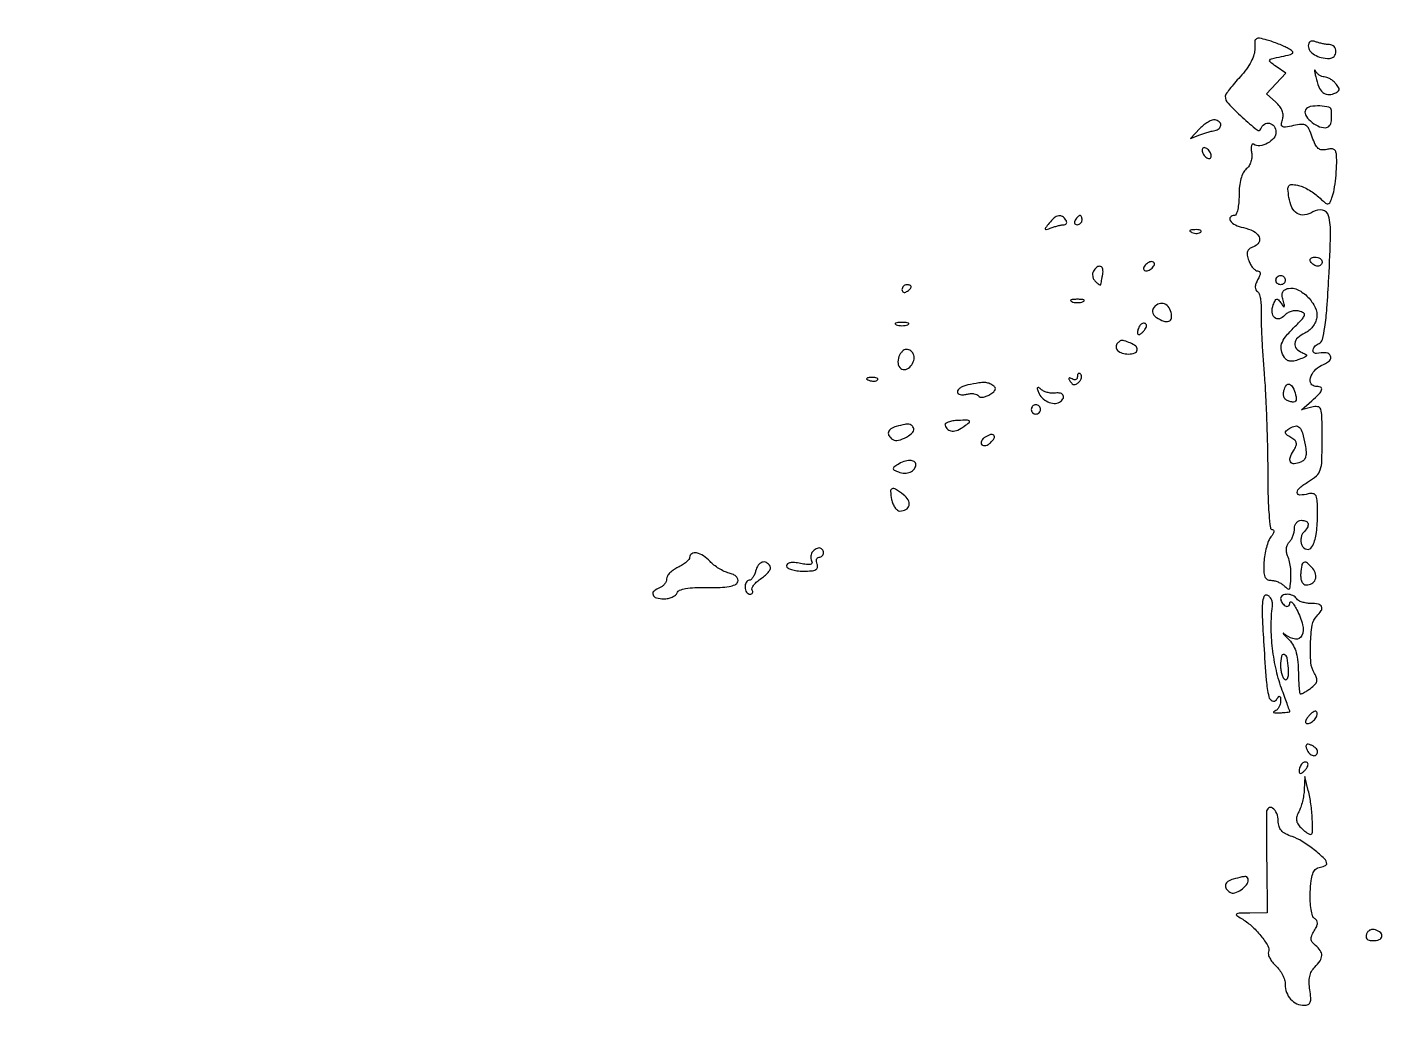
# Model space of a CAD drawing. Extents: x 0 to 4160, y 0 to 3120.
# Drawn here: x 1269.6 to 1567, y 1150.6 to 1364.7 of the extents above; entities that cross this region are included whole.
import ezdxf

# ---------------------------------------------------------------- set-up
doc = ezdxf.new("R2010")
doc.units = 0

msp = doc.modelspace()

# ---------------------------------------------------------------- linework, layer by layer
for points in [[(4159.499279, 606.274193, 0.000001), (4159.667734, 974.478125, 0.000057)], [(757.647081, 3119.740147, 0.000002), (520.492565, 3119.487217, 0.4139)], [(1964.75, 0.149832, 0.000016), (2717.930904, 0.232101, 0.000028), (3351.473438, 0.357111)]]:
    msp.add_lwpolyline(points, format="xyb")
for points in [[(1535.400641, 1360.167838, -0.082619), (1535.231442, 1358.840166, -0.045547), (1534.618811, 1357.318064, -0.039315), (1533.61423, 1355.687874, -0.02811), (1532.254778, 1354.030847, 0.008842), (1531.011157, 1352.628797, 0.012612), (1529.961436, 1351.337789, 0.008585), (1529.139477, 1350.234473, 0.155249), (1529.004778, 1349.821202, 0.194739), (1529.616397, 1348.279285, 0.01677), (1532.70482, 1345.2546, 0.015779), (1535.894756, 1342.513427, 0.517665), (1536.726742, 1342.75, -0.16288), (1537.492732, 1343.73427, -0.200666), (1538.625447, 1343.952672, -0.191828), (1539.614511, 1343.29808, -0.152951), (1540, 1342.067388, -0.172905), (1539.527807, 1340.742739, -0.096207), (1538.194599, 1339.633121, -0.095839), (1536.538091, 1339.100295, -0.170032), (1535.153405, 1339.40519, 0.297233), (1534.868316, 1339.398273, 0.184052), (1534.67092, 1339.112616, 0.076845), (1534.617212, 1338.498661, 0.030698), (1534.72487, 1337.658919, -0.065177), (1534.783367, 1336.66375, -0.059313), (1534.589062, 1335.653114, -0.061282), (1534.173394, 1334.748778, -0.081384), (1533.580413, 1334.066737, 0.102425), (1532.912452, 1333.230402, 0.04975), (1532.415163, 1331.949713, 0.041259), (1532.102592, 1330.311105, 0.026511), (1532, 1328.377555, -0.021538), (1531.927694, 1326.69977, -0.034625), (1531.70625, 1325.285907, -0.038512), (1531.388179, 1324.263362, -0.307212), (1531, 1324, 0.208518), (1530.133866, 1323.622372, 0.359875), (1530.091271, 1322.883939, 0.121133), (1531.212865, 1321.946047, 0.064577), (1532.936072, 1321.362786, -0.068617), (1535.105722, 1320.608906, -0.155486), (1536.327506, 1319.400394, -0.267993), (1536.276491, 1318.166555, -0.161341), (1535.10967, 1317.211615, 0.062301), (1534.239395, 1316.746992, 0.157695), (1533.814306, 1316.179803, 0.133353), (1533.763646, 1315.403939, 0.039504), (1534.094101, 1314.25, 0.03887), (1534.494824, 1313.388944, 0.047605), (1535.001926, 1312.660938, 0.054809), (1535.533945, 1312.15757, 0.16349), (1536.00296, 1312, -0.162378), (1536.402858, 1311.866613, -0.231951), (1536.569776, 1311.538876, -0.102804), (1536.458317, 1310.958284, -0.024215), (1536.032479, 1310.060688, 0.037784), (1535.648519, 1309.191257, 0.079224), (1535.51496, 1308.466417, 0.113003), (1535.62897, 1307.906724, 0.14889), (1535.971188, 1307.517807, -0.175038), (1536.339657, 1307.053344, -0.034101), (1536.614594, 1306.00257, -0.032497), (1536.778928, 1304.670723, -0.02508), (1536.790118, 1303.207119, 0.018263), (1536.777998, 1301.181347, 0.004305), (1536.910506, 1297.798341, 0.004427), (1537.130933, 1293.90896, 0.004346), (1537.421354, 1290, -0.00783), (1537.724806, 1285.490664, -0.00375), (1537.980299, 1279.692188, -0.003716), (1538.15666, 1273.633678, -0.005293), (1538.216324, 1268.25, 0.006245), (1538.282824, 1263.129239, 0.014346), (1538.491529, 1259.279935, 0.009713), (1538.787666, 1256.39475, 0.378999), (1539.233641, 1256, -0.254999), (1539.49564, 1255.857088, -0.194162), (1539.557995, 1255.530272, -0.088675), (1539.357174, 1255.015421, -0.035998), (1538.917775, 1254.400926, 0.077989), (1538.393195, 1253.519934, 0.027627), (1537.921603, 1252.125682, 0.026629), (1537.564622, 1250.511685, 0.028276), (1537.390158, 1248.900926, 0.017892), (1537.358995, 1246.900216, 0.087203), (1537.57682, 1245.792529, 0.173762), (1538.074845, 1245.215713, 0.129335), (1538.894827, 1245, -0.05901), (1539.635543, 1244.912275, -0.039006), (1540.451606, 1244.6475, -0.03903), (1541.215845, 1244.259551, -0.059482), (1541.8, 1243.8, 0.021022), (1542.421584, 1243.228595, 0.17715), (1542.773148, 1243.1, 0.322765), (1542.998061, 1243.262072, 0.057471), (1543.111111, 1243.8, 0.015368), (1543.241351, 1245.911725, 0.03049), (1543.190894, 1247.587648, 0.037076), (1542.9544, 1249.006357, 0.041745), (1542.51601, 1250.317217, -0.063543), (1542.284994, 1251.122833, -0.067815), (1542.271118, 1251.942556, -0.072704), (1542.471628, 1252.685372, -0.094428), (1542.867217, 1253.267217, 0.065196), (1543.301216, 1253.832006, 0.039117), (1543.667245, 1254.595995, 0.038543), (1543.916859, 1255.427766, 0.053676), (1544, 1256.2, -0.081935), (1544.113418, 1256.88748, -0.092192), (1544.440625, 1257.47125, -0.100665), (1544.92788, 1257.861584, -0.119248), (1545.5, 1258, -0.100548), (1546.495253, 1257.797814, -0.253829), (1546.941173, 1257.238183, -0.184384), (1546.779568, 1256.393521, -0.057986), (1545.967217, 1255.367217, 0.099076), (1545.620278, 1254.846684, 0.062757), (1545.428625, 1254.140572, 0.059579), (1545.41261, 1253.365925, 0.067116), (1545.584, 1252.641694, 0.252645), (1546.650638, 1251.725896, 0.329905), (1547.785624, 1252.236566, 0.089929), (1548.709536, 1254.92256, 0.037999), (1549, 1258.739076, 0.007831), (1548.94875, 1262.011185, 0.087974), (1548.682827, 1263.278581, 0.261533), (1548.08422, 1263.759566, 0.105652), (1547.000996, 1263.710511, -0.058855), (1545.185257, 1263.457961, -0.426178), (1544.625868, 1264.017026, -0.222855), (1545.136073, 1265.050467, -0.035039), (1547.054382, 1266.373053, 0.050115), (1548.774393, 1267.636939, 0.132944), (1549.594038, 1268.908403, 0.06992), (1549.931246, 1270.888846, 0.00726), (1550, 1275.623924, 0.004334), (1549.957946, 1280.474911, 0.074708), (1549.695753, 1282.035282, 0.28506), (1549.031586, 1282.594466, 0.103716), (1547.75, 1282.514531), (1545.5, 1281.894288), (1547.75, 1283.857436, 0.017534), (1549.370365, 1285.374492, 0.131375), (1549.890346, 1286.27847, 0.381452), (1549.624652, 1286.804011, 0.093743), (1548.588484, 1287, -0.272037), (1547.628565, 1287.564006, -0.196868), (1547.477105, 1288.824418, -0.115864), (1548.332322, 1290.39036, -0.103856), (1549.826332, 1291.487128, 0.061621), (1551.567186, 1292.552944, 0.333229), (1551.829803, 1293.560276, 0.287755), (1550.908683, 1294.220854, 0.054647), (1548.75, 1294.118421, -0.256609), (1548.169342, 1294.327603, -0.253896), (1548.030808, 1294.931887, -0.128307), (1548.508944, 1295.753303, -0.105899), (1549.360557, 1296.308117, 0.246682), (1550.062945, 1297.107853, 0.022864), (1550.579719, 1299.776835, 0.018311), (1551.03201, 1303.913052, 0.004838), (1551.448284, 1310.551871, 0.006763), (1551.820627, 1319.992963, 0.0666), (1551.396168, 1323.940572, 0.296868), (1550.095469, 1325.160881, 0.185744), (1547.971943, 1324.750405, -0.106826), (1546.186998, 1324.108135, -0.17185), (1544.621562, 1324.438226, -0.147364), (1543.447963, 1325.749675, -0.073038), (1542.800134, 1327.908416, -0.017786), (1542.603842, 1329.683093, -0.171846), (1542.799954, 1330.403518, -0.251693), (1543.360852, 1330.689501, -0.039459), (1544.63864, 1330.560638, -0.054664), (1545.677006, 1330.252353, -0.026959), (1546.917186, 1329.650632, -0.026378), (1548.150755, 1328.880033, -0.03474), (1549.181499, 1328.045535, 0.009555), (1550.628033, 1326.748623, 0.159314), (1551.215633, 1326.503073, 0.299172), (1551.645685, 1326.73887, 0.033401), (1552.125397, 1327.809942, 0.045256), (1552.599514, 1329.564876, 0.017222), (1552.950951, 1332.077412, 0.01725), (1553.139795, 1334.769414, 0.024861), (1553.105963, 1337.15638, 0.086948), (1552.934258, 1337.866183, 0.168912), (1552.543391, 1338.289579, 0.137144), (1551.907234, 1338.43055, 0.050358), (1550.989588, 1338.287026, -0.086219), (1549.9489, 1338.199649, -0.155214), (1549.166362, 1338.527018, -0.105284), (1548.52052, 1339.364674, -0.027905), (1547.872991, 1340.934492, 0.025884), (1547.142673, 1342.725504, 0.146001), (1546.462592, 1343.487131, 0.160359), (1545.51123, 1343.71384, 0.033044), (1543.783859, 1343.452527, -0.013981), (1542.070623, 1343.126158, -0.16525), (1541.412177, 1343.237326, -0.310098), (1541.183408, 1343.682593, -0.045168), (1541.414591, 1344.7309, 0.086494), (1541.543115, 1345.678761, 0.080541), (1541.349819, 1346.639612, 0.070988), (1540.830022, 1347.588848, 0.048162), (1539.998618, 1348.50125), (1537.968965, 1350.338062), (1540.057487, 1352.561192), (1542.14601, 1354.784323), (1540.038744, 1356.260309, -0.013816), (1538.728203, 1357.233304, -0.366399), (1538.646865, 1357.630266, -0.213733), (1539.054152, 1357.939473, -0.006242), (1541.215739, 1358.413186, 0.00831), (1543.118903, 1358.83852, 0.159099), (1543.629436, 1359.15297, 0.427636), (1543.590206, 1359.525187, 0.034233), (1542.676271, 1360.135989, 0.024013), (1541.781562, 1360.593505, 0.010939), (1540.572921, 1361.108502, 0.010804), (1539.273033, 1361.596765, 0.014603), (1538.076912, 1361.977942, 0.020306), (1536.434081, 1362.377696, 0.200828), (1535.75198, 1362.240637, 0.230525), (1535.424527, 1361.672664, 0.026996)], [(1547, 1360.713978, 0.161629), (1547.34819, 1359.66499, 0.099086), (1548.326293, 1358.785617, 0.078372), (1549.80455, 1358.198017, 0.055537), (1551.581787, 1358, 0.104916), (1552.122918, 1358.11481, 0.099144), (1552.5834, 1358.440625, 0.096457), (1552.892034, 1358.927413, 0.093456), (1553, 1359.5, 0.093456), (1552.892034, 1360.072587, 0.096457), (1552.5834, 1360.559375, 0.099144), (1552.122918, 1360.88519, 0.104916), (1551.581787, 1361, -0.032815), (1550.925091, 1361.043146, -0.017107), (1550.115525, 1361.178303, -0.016939), (1549.290883, 1361.374442, -0.024761), (1548.581787, 1361.606989, 0.065667), (1547.910114, 1361.767989, 0.155758), (1547.412466, 1361.66456, 0.176942), (1547.106664, 1361.306314, 0.089318)], [(1548.621626, 1354, 0.034767), (1549.299127, 1351.857332, 0.112916), (1550.136067, 1350.635646, 0.17084), (1551.200103, 1350.177138, 0.109146), (1552.545407, 1350.379051, 0.043397), (1553.362608, 1350.776981, 0.209307), (1553.65537, 1351.188584, 0.191145), (1553.564887, 1351.709024, 0.035728), (1552.990179, 1352.511833, 0.045846), (1552.421963, 1353.08124, 0.04077), (1551.737734, 1353.562851, 0.043017), (1551.045636, 1353.893634, 0.09021), (1550.460889, 1354, -0.085848), (1549.923235, 1354.092998, -0.061854), (1549.378202, 1354.367188, -0.060948), (1548.908525, 1354.772028, -0.076929), (1548.592564, 1355.25, 0.114415), (1548.44661, 1355.438688, 0.640479), (1548.364284, 1355.398438, 0.044906), (1548.421093, 1354.897834, 0.008498)], [(1546.421258, 1346.872592, 0.270774), (1546.394595, 1345.79371, 0.082686), (1547.447605, 1344.462268, 0.071849), (1549.064709, 1343.372028, 0.112912), (1550.69113, 1343, 0.113848), (1551.190411, 1343.115177, 0.100309), (1551.615519, 1343.440625, 0.09388), (1551.900783, 1343.927216, 0.08597), (1552, 1344.5, -0.00154), (1552.001926, 1345.125322, -0.001447), (1552.007706, 1345.763796, -0.001438), (1552.016099, 1346.329966, -0.004996), (1552.026235, 1346.695902, 0.354363), (1551.475372, 1347.430491, 0.053736), (1549.522704, 1347.703438, 0.050711), (1547.43486, 1347.557423, 0.214728)], [(1523.5, 1342.802065), (1521.5, 1340.693266), (1523.5, 1341.443253, -0.009896), (1524.359343, 1341.746242, -0.008137), (1525.287764, 1342.036396, -0.008236), (1526.149462, 1342.275029, -0.021542), (1526.777494, 1342.409292, 0.130319), (1527.69017, 1342.82424, 0.222012), (1528.046103, 1343.564916, 0.227002), (1527.704137, 1344.300037, 0.133931), (1526.802821, 1344.705433, 0.129286), (1526.165111, 1344.640965, 0.041249), (1525.295204, 1344.231059, 0.038011), (1524.361459, 1343.593916, 0.034289)], [(1524, 1338.118034, 0.085235), (1524.073533, 1337.689814, 0.053414), (1524.29375, 1337.230237, 0.051777), (1524.617474, 1336.810561, 0.064269), (1525, 1336.5, 0.076764), (1525.382383, 1336.338175, 0.154201), (1525.70625, 1336.357263, 0.186277), (1525.920761, 1336.550471, 0.117858), (1526, 1336.881966, 0.085235), (1525.926467, 1337.310186, 0.053414), (1525.70625, 1337.769763, 0.051777), (1525.382526, 1338.189439, 0.064269), (1525, 1338.5, 0.076764), (1524.617617, 1338.661825, 0.154201), (1524.29375, 1338.642737, 0.186277), (1524.079239, 1338.449529, 0.117858)], [(1490.872445, 1322.312769, 0.007209), (1490.075142, 1321.303206, 0.278007), (1490.044372, 1321.028939, 0.381878), (1490.260173, 1320.934985, 0.009993), (1491.331787, 1321.312769, -0.015446), (1492.104791, 1321.575842, -0.014302), (1492.912549, 1321.798126, -0.014459), (1493.642597, 1321.954511, -0.045558), (1494.140804, 1322, 0.121649), (1494.463243, 1322.079627, 0.18759), (1494.649425, 1322.29375, 0.151312), (1494.663842, 1322.617512, 0.07457), (1494.5, 1323, 0.109036), (1493.768298, 1323.753401, 0.19492), (1492.934709, 1323.920455, 0.133092), (1491.97799, 1323.456112, 0.042884)], [(1496.5, 1323, 0.082592), (1496.343488, 1322.6179, 0.161196), (1496.3746, 1322.29375, 0.182303), (1496.586039, 1322.078288, 0.108972), (1496.940983, 1322, 0.093332), (1497.345238, 1322.076123, 0.09642), (1497.688914, 1322.29375, 0.099167), (1497.918938, 1322.618444, 0.105053), (1498, 1323, 0.042167), (1497.967655, 1323.382849, 0.061769), (1497.870461, 1323.70625, 0.081139), (1497.727648, 1323.92554, 0.210953), (1497.559017, 1324, 0.151918), (1497.34829, 1323.934461, 0.038439), (1497.066025, 1323.70625, 0.035638), (1496.768994, 1323.382774, 0.029505)], [(1521.8125, 1320.316886, 0.051402), (1522.359369, 1320.160852, 0.05415), (1522.916927, 1320.123424, 0.060344), (1523.402231, 1320.202593, 0.126455), (1523.729167, 1320.395833, 0.296942), (1523.77538, 1320.614691, 0.208169), (1523.592839, 1320.799335, 0.077125), (1523.112848, 1320.910055, 0.028489), (1522.416667, 1320.921053, 0.018894), (1521.670344, 1320.862007, 0.168741), (1521.37858, 1320.720685, 0.470617), (1521.395823, 1320.538436, 0.054073)], [(1550, 1314, -0.092995), (1549.928382, 1313.618268, -0.096318), (1549.723586, 1313.29375, -0.099231), (1549.418051, 1313.076556, -0.105429), (1549.059017, 1313, -0.089642), (1548.653442, 1313.073302, -0.053229), (1548.2129, 1313.29375, -0.051032), (1547.806203, 1313.617485, -0.06081), (1547.5, 1314, -0.139169), (1547.392057, 1314.379648, -0.191142), (1547.521475, 1314.70625, -0.138808), (1547.889346, 1314.926733, -0.066118), (1548.440983, 1315, -0.062283), (1549.037096, 1314.925455, -0.080552), (1549.542039, 1314.70625, -0.097988), (1549.879982, 1314.381379, -0.153634)], [(1500.446149, 1311.912868, 0.11056), (1500.2733, 1311.413694, 0.077894), (1500.298536, 1310.818176, 0.072722), (1500.512254, 1310.219746, 0.074436), (1500.887132, 1309.712868, 0.022413), (1501.319847, 1309.317301, 0.046862), (1501.69557, 1309.059092, 0.086019), (1501.959459, 1308.966685, 0.413277), (1502.076511, 1309.05, -0.003627), (1502.124456, 1309.320113, -0.000499), (1502.228955, 1309.881875, -0.000572), (1502.354154, 1310.546987, -0.000484), (1502.488027, 1311.25, 0.092483), (1502.493367, 1312.385356, 0.275993), (1502.002101, 1312.947385, 0.253844), (1501.23125, 1312.804497, 0.084387)], [(1511.5, 1313, 0.076764), (1511.338175, 1312.617617, 0.154201), (1511.357263, 1312.29375, 0.186277), (1511.550471, 1312.079239, 0.117858), (1511.881966, 1312, 0.085235), (1512.310186, 1312.073533, 0.053414), (1512.769763, 1312.29375, 0.051777), (1513.189439, 1312.617474, 0.064269), (1513.5, 1313, 0.076764), (1513.661825, 1313.382383, 0.154201), (1513.642737, 1313.70625, 0.186277), (1513.449529, 1313.920761, 0.117858), (1513.118034, 1314, 0.085235), (1512.689814, 1313.926467, 0.053414), (1512.230237, 1313.70625, 0.051777), (1511.810561, 1313.382526, 0.064269)], [(1459, 1307.940983, 0.108972), (1459.078288, 1307.586039, 0.182303), (1459.29375, 1307.3746, 0.161196), (1459.6179, 1307.343488, 0.082592), (1460, 1307.5, 0.029505), (1460.382774, 1307.768994, 0.035638), (1460.70625, 1308.066025, 0.038439), (1460.934461, 1308.34829, 0.151918), (1461, 1308.559017, 0.210953), (1460.92554, 1308.727648, 0.081139), (1460.70625, 1308.870461, 0.061769), (1460.382849, 1308.967655, 0.042167), (1460, 1309, 0.105053), (1459.618444, 1308.918938, 0.099167), (1459.29375, 1308.688914, 0.09642), (1459.076123, 1308.345238, 0.093332)], [(1542, 1310, -0.099038), (1541.923658, 1309.618362, -0.097945), (1541.70625, 1309.29375, -0.097945), (1541.381638, 1309.076342, -0.099038), (1541, 1309, -0.099038), (1540.618362, 1309.076342, -0.097945), (1540.29375, 1309.29375, -0.097945), (1540.076342, 1309.618362, -0.099038), (1540, 1310, -0.099038), (1540.076342, 1310.381638, -0.097945), (1540.29375, 1310.70625, -0.097945), (1540.618362, 1310.923658, -0.099038), (1541, 1311, -0.099038), (1541.381638, 1310.923658, -0.097945), (1541.70625, 1310.70625, -0.097945), (1541.923658, 1310.381638, -0.099038)], [(1495.75, 1305.337719, 0.057986), (1496.320008, 1305.181385, 0.037979), (1497, 1305.12966, 0.037979), (1497.679992, 1305.181385, 0.057986), (1498.25, 1305.337719, 0.174857), (1498.459382, 1305.525001, 0.447206), (1498.398438, 1305.693942, 0.078554), (1497.89144, 1305.810911, 0.017491), (1497, 1305.842105, 0.017491), (1496.10856, 1305.810911, 0.078554), (1495.601562, 1305.693942, 0.447206), (1495.540618, 1305.525001, 0.174857)], [(1548.837995, 1301.890745, -0.075336), (1548.542353, 1300.903036, -0.053186), (1547.938348, 1299.912312, -0.053005), (1547.135838, 1299.067414, -0.073073), (1546.25, 1298.512872, 0.080598), (1544.72316, 1297.524956, 0.175939), (1544.079423, 1296.310325, 0.219033), (1544.426447, 1295.156781, 0.120811), (1545.660469, 1294.300049, -0.033074), (1546.476115, 1293.923475, -0.391655), (1546.57825, 1293.620916, -0.189145), (1546.254062, 1293.30283, -0.011928), (1544.988815, 1292.800159, -0.037822), (1543.890497, 1292.485873, -0.084047), (1543.023517, 1292.455174, -0.111636), (1542.352971, 1292.703486, -0.107499), (1541.843659, 1293.218725, -0.081897), (1541.182162, 1294.774593, -0.138431), (1541.233546, 1296.18041, -0.09395), (1542.074051, 1297.722612, -0.024767), (1543.968523, 1299.814677, 0.007801), (1545.734339, 1301.636471, 0.116561), (1546.173212, 1302.399222, 0.349137), (1545.974627, 1302.893876, 0.065454), (1545.005291, 1303.288365, 0.076289), (1544.177642, 1303.37433, 0.060457), (1543.290138, 1303.222389, 0.061412), (1542.479576, 1302.867206, 0.085812), (1541.879149, 1302.354384, -0.152686), (1540.763637, 1301.631416, -0.261814), (1539.716943, 1301.887696, -0.193503), (1539.169981, 1303.060886, -0.105485), (1539.421012, 1304.654757, -0.022176), (1539.838017, 1305.61223, -0.237057), (1540.165669, 1305.861405, -0.267203), (1540.533273, 1305.732384, -0.027227), (1541.119302, 1304.971975, 0.012158), (1541.633749, 1304.26115, 0.534876), (1541.788285, 1304.270791, 0.196462), (1541.825764, 1304.540276, 0.005789), (1541.523932, 1305.668669, -0.04598), (1541.333122, 1306.711035, -0.132532), (1541.459497, 1307.428419, -0.159198), (1541.907708, 1307.906037, -0.07577), (1542.708426, 1308.19846, -0.169387), (1544.763253, 1307.915829, -0.082044), (1546.924633, 1306.319989, -0.080401), (1548.497373, 1304.072704, -0.148734)], [(1513.430902, 1303.888197, 0.123544), (1513.274791, 1303.397018, 0.099558), (1513.350436, 1302.846576, 0.089711), (1513.64727, 1302.320824, 0.078477), (1514.121885, 1301.903509, 0.049863), (1515.688565, 1301.117587, 0.176433), (1516.795846, 1301.099814, 0.27568), (1517.348367, 1301.756352, 0.10472), (1517.289749, 1303, 0.111364), (1516.630386, 1304.273997, 0.162703), (1515.561356, 1304.927675, 0.178407), (1514.388866, 1304.778121, 0.135127)], [(1457.75, 1300.337719, 0.057986), (1458.320008, 1300.181385, 0.037979), (1459, 1300.12966, 0.037979), (1459.679992, 1300.181385, 0.057986), (1460.25, 1300.337719, 0.174857), (1460.459382, 1300.525001, 0.447206), (1460.398438, 1300.693942, 0.078554), (1459.89144, 1300.810911, 0.017491), (1459, 1300.842105, 0.017491), (1458.10856, 1300.810911, 0.078554), (1457.601562, 1300.693942, 0.447206), (1457.540618, 1300.525001, 0.174857)], [(1510.666667, 1300.333333, 0.063896), (1510.411277, 1300.002755, 0.039129), (1510.195833, 1299.558958, 0.038674), (1510.048893, 1299.07784, 0.054831), (1510, 1298.633333, 0.142677), (1510.093678, 1298.31173, 0.290264), (1510.322581, 1298.204271, 0.131573), (1510.693024, 1298.355562, 0.034019), (1511.183333, 1298.783333, 0.041736), (1511.5985, 1299.274266, 0.061283), (1511.867292, 1299.770833, 0.080535), (1511.959631, 1300.197768, 0.212536), (1511.85, 1300.483333, 0.128169), (1511.601612, 1300.629018, 0.100736), (1511.289271, 1300.652396, 0.089268), (1510.96028, 1300.549128, 0.075941)], [(1505.693853, 1296.36052, 0.200942), (1505.372651, 1295.576426, 0.197139), (1505.702754, 1294.789289, 0.124017), (1506.690329, 1294.200469, 0.072845), (1508.059017, 1294, 0.083045), (1509.398201, 1294.22397, 0.279556), (1509.943127, 1294.878619, 0.265812), (1509.625434, 1295.6962, 0.078702), (1508.418213, 1296.393011, 0.007088), (1507.130195, 1296.866436, 0.08772), (1506.617097, 1296.950854, 0.157782), (1506.225379, 1296.818905, 0.036893)], [(1458.335833, 1293.432783, 0.117518), (1458.137382, 1291.943185, 0.204699), (1458.730795, 1290.8706, 0.244396), (1459.813432, 1290.671084, 0.14626), (1460.928472, 1291.413813, 0.104681), (1461.54511, 1292.586439, 0.138968), (1461.544333, 1293.785775, 0.166189), (1460.936639, 1294.662357, 0.16016), (1459.909598, 1295, 0.134494), (1459.49334, 1294.885968, 0.062216), (1459.046203, 1294.53963, 0.055065), (1458.638025, 1294.032245, 0.050302)], [(1451.8125, 1288.316886, 0.051402), (1452.359369, 1288.160852, 0.05415), (1452.916927, 1288.123424, 0.060344), (1453.402231, 1288.202593, 0.126455), (1453.729167, 1288.395833, 0.296942), (1453.77538, 1288.614691, 0.208169), (1453.592839, 1288.799335, 0.077125), (1453.112848, 1288.910055, 0.028489), (1452.416667, 1288.921053, 0.018894), (1451.670344, 1288.862007, 0.168741), (1451.37858, 1288.720685, 0.470617), (1451.395823, 1288.538436, 0.054073)], [(1473.25, 1287.294267, 0.042423), (1472.388911, 1287.051244, 0.055581), (1471.660938, 1286.68062, 0.067493), (1471.16267, 1286.246467, 0.181781), (1471, 1285.813818, 0.213668), (1471.159586, 1285.457422, 0.118619), (1471.587207, 1285.227875, 0.080492), (1472.233413, 1285.165727, 0.047791), (1472.999004, 1285.289489, -0.045174), (1473.804308, 1285.42399, -0.054245), (1474.571587, 1285.398525, -0.063293), (1475.19129, 1285.228365, -0.156977), (1475.545365, 1284.926599, 0.204304), (1475.898162, 1284.677831, 0.08425), (1476.494099, 1284.652192, 0.064198), (1477.233672, 1284.843659, 0.044204), (1478.006472, 1285.236114, 0.030402), (1478.856954, 1285.842039, 0.137607), (1479.206218, 1286.333879, 0.240031), (1479.149888, 1286.774475, 0.101941), (1478.710111, 1287.200323, 0.05516), (1477.785012, 1287.653973, 0.082313), (1476.90072, 1287.81622, 0.045056), (1475.672854, 1287.726616, 0.006845)], [(1497, 1289.10765, -0.108605), (1496.909663, 1288.696657, -0.182109), (1496.660863, 1288.451609, -0.161491), (1496.286614, 1288.415073, -0.082857), (1495.845492, 1288.595492, 0.029034), (1495.372168, 1288.851325, 0.358161), (1495.187347, 1288.804057, 0.280785), (1495.168866, 1288.587385, 0.022802), (1495.458359, 1288.067376, 0.064605), (1495.872278, 1287.558237, 0.168131), (1496.29652, 1287.365712, 0.162048), (1496.759914, 1287.473446, 0.058984), (1497.296201, 1287.896201, 0.06197), (1497.654591, 1288.356444, 0.080317), (1497.851488, 1288.852947, 0.097862), (1497.861548, 1289.306991, 0.15432), (1497.683333, 1289.65, 0.115262), (1497.423628, 1289.811338, 0.254611), (1497.200729, 1289.77256, 0.170108), (1497.047972, 1289.530487, 0.056545)], [(1488.554427, 1285.718762, 0.106117), (1489.326785, 1284.534345, 0.084332), (1490.578321, 1283.653577, 0.091153), (1491.955069, 1283.282658, 0.160081), (1493.090242, 1283.555773, 0.10084), (1493.863692, 1284.282954, 0.259553), (1493.943111, 1285.020116, 0.243889), (1493.350759, 1285.510783, 0.093703), (1492.25, 1285.539941, -0.058038), (1491.486583, 1285.505999, -0.041378), (1490.64015, 1285.637582, -0.041876), (1489.842322, 1285.902537, -0.067065), (1489.227108, 1286.269869, 0.01976), (1488.607882, 1286.723906, 0.331264), (1488.368602, 1286.712746, 0.303549), (1488.295742, 1286.472968, 0.017998)], [(1544.252522, 1285.142355, -0.04081), (1544.411399, 1284.239578, -0.206974), (1544.256396, 1283.764788, -0.22975), (1543.819509, 1283.582444, -0.049918), (1542.989404, 1283.713022, -0.081189), (1542.263716, 1284.035181, -0.125929), (1541.803902, 1284.53832, -0.119091), (1541.627088, 1285.222692, -0.06799), (1541.729865, 1286.075004, -0.085257), (1542.255045, 1287.232693, -0.345023), (1542.944544, 1287.453821, -0.199555), (1543.668182, 1286.782302, -0.043283)], [(1487, 1282, 0.099038), (1487.076342, 1281.618362, 0.097945), (1487.29375, 1281.29375, 0.097945), (1487.618362, 1281.076342, 0.099038), (1488, 1281, 0.099038), (1488.381638, 1281.076342, 0.097945), (1488.70625, 1281.29375, 0.097945), (1488.923658, 1281.618362, 0.099038), (1489, 1282, 0.099038), (1488.923658, 1282.381638, 0.097945), (1488.70625, 1282.70625, 0.097945), (1488.381638, 1282.923658, 0.099038), (1488, 1283, 0.099038), (1487.618362, 1282.923658, 0.097945), (1487.29375, 1282.70625, 0.097945), (1487.076342, 1282.381638, 0.099038)], [(1457.75, 1278.310674, 0.078752), (1456.611663, 1277.812137, 0.185083), (1456.070163, 1277.0769, 0.21843), (1456.203074, 1276.260189, 0.106852), (1456.979333, 1275.512773, 0.203085), (1458.232357, 1275.319737, 0.066735), (1460.000876, 1276.028444, 0.075145), (1461.372599, 1277.102793, 0.339718), (1461.468991, 1278.050173, 0.077582), (1460.984889, 1278.615186, 0.160759), (1460.453332, 1278.832892, 0.073599), (1459.624501, 1278.768944, 0.007919)], [(1468.315033, 1278.5625, 0.139943), (1468.909972, 1277.688005, 0.162569), (1469.843102, 1277.322854, 0.116302), (1471.066166, 1277.54653, 0.054786), (1472.466594, 1278.351914, 0.013806), (1473.562857, 1279.200944, 0.446325), (1473.576279, 1279.501587, 0.200259), (1473.164903, 1279.666151, 0.005397), (1471.17869, 1279.615393, 0.02843), (1469.984092, 1279.503747, 0.050618), (1469.028371, 1279.258506, 0.074678), (1468.428884, 1278.929905, 0.320223)], [(1477, 1276, 0.059262), (1476.502751, 1275.604464, 0.093351), (1476.198233, 1275.153851, 0.126366), (1476.13009, 1274.72263, 0.174419), (1476.295627, 1274.37104, 0.155678), (1476.66676, 1274.179462, 0.097607), (1477.15934, 1274.192743, 0.07985), (1477.69893, 1274.408834, 0.061357), (1478.2, 1274.8, 0.064859), (1478.948567, 1275.772805, 0.340214), (1478.866939, 1276.39943, 0.28553), (1478.185149, 1276.558448, 0.056674)], [(1546.324672, 1274.340453, -0.027105), (1546.527833, 1272.788321, -0.084626), (1546.430444, 1271.742968, -0.128242), (1546.030408, 1271.039134, -0.108539), (1545.313781, 1270.566915, -0.070297), (1543.92055, 1270.246505, -0.28009), (1543.167987, 1270.619832, -0.231089), (1543.065454, 1271.549003, -0.053538), (1543.771139, 1273.005143, 0.03582), (1544.324244, 1274.050559, 0.150163), (1544.406245, 1274.748643, 0.16805), (1544.079915, 1275.326391, 0.047754), (1543.233284, 1275.941368, -0.022739), (1542.301183, 1276.54972, -0.209685), (1542.061405, 1276.955507, -0.250895), (1542.219017, 1277.360272, -0.032041), (1542.991641, 1277.940063, -0.104754), (1544.195102, 1278.408174, -0.25163), (1545.072086, 1278.106993, -0.120831), (1545.736156, 1276.909892, -0.020409)], [(1458.028025, 1270.038482, 0.023843), (1457.252533, 1269.494641, 0.265833), (1457.113713, 1269.158726, 0.252439), (1457.33067, 1268.856306, 0.021887), (1458.230138, 1268.465182, 0.086624), (1459.559985, 1268.204469, 0.105582), (1460.803192, 1268.443057, 0.128145), (1461.67539, 1269.112865, 0.166771), (1462, 1270.059017, 0.262562), (1461.638649, 1270.699704, 0.138093), (1460.729891, 1270.950507, 0.085242), (1459.419231, 1270.718444, 0.054703)], [(1456.755249, 1262.5, 0.0484), (1457.036099, 1261.543541, 0.060649), (1457.481814, 1260.734375, 0.072894), (1458.015479, 1260.184195, 0.165256), (1458.55756, 1260, 0.125657), (1459.866109, 1260.334133, 0.215813), (1460.531046, 1261.216697, 0.188402), (1460.34949, 1262.403034, 0.099868), (1459.350138, 1263.534731, 0.018082), (1457.610475, 1264.756282, 0.243514), (1456.859877, 1264.830301, 0.328755), (1456.515731, 1264.276609, 0.027444)], [(1413, 1249.978561, -0.171894), (1412.833616, 1249.508889, -0.044326), (1412.265625, 1248.922566, -0.039814), (1411.456991, 1248.329133, -0.031507), (1410.5, 1247.818046, 0.04211), (1409.543469, 1247.280869, 0.047916), (1408.734375, 1246.610881, 0.05407), (1408.176925, 1245.914977, 0.142795), (1408, 1245.3081, -0.097685), (1407.888142, 1244.741019, -0.066866), (1407.559375, 1244.17084, -0.064097), (1407.073437, 1243.684115, -0.073075), (1406.5, 1243.361626, 0.082935), (1405.285643, 1242.647012, 0.318928), (1405.076088, 1241.846215, 0.244187), (1405.795843, 1241.201731, 0.062903), (1407.393011, 1241, 0.049925), (1408.344918, 1241.095285, 0.054849), (1409.227842, 1241.377255, 0.062034), (1409.916068, 1241.792254, 0.135281), (1410.278844, 1242.284273, -0.209543), (1410.84104, 1242.853122, -0.050763), (1412.142668, 1243.22281, -0.035409), (1414.097525, 1243.427848, -0.013455), (1416.841105, 1243.446522, 0.013147), (1419.637991, 1243.463837, 0.037204), (1421.57794, 1243.671929, 0.056231), (1422.846457, 1244.055416, 0.202312), (1423.419976, 1244.652056, 0.159572), (1423.449016, 1245.233167, 0.127376), (1423.135656, 1245.780548, 0.090485), (1422.480891, 1246.245029, 0.047689), (1421.5383, 1246.579743, -0.046978), (1420.496859, 1246.947894, -0.028399), (1419.341809, 1247.564666, -0.028289), (1418.254625, 1248.314536, -0.043744), (1417.418609, 1249.089937, 0.061909), (1415.997015, 1250.315729, 0.097671), (1414.514101, 1250.93082, 0.179946), (1413.458075, 1250.762978, 0.270603)], [(1439.5, 1251, 0.07839), (1439.308893, 1250.544328, 0.05906), (1439.242327, 1250.004423, 0.059266), (1439.303806, 1249.466069, 0.080542), (1439.490694, 1249.015058, -0.307032), (1439.476149, 1248.670738, -0.197602), (1439.121064, 1248.456627, -0.067532), (1438.297171, 1248.442146, -0.02003), (1437.049711, 1248.640058, 0.025373), (1435.741856, 1248.833255, 0.065903), (1434.792171, 1248.799344, 0.117994), (1434.216429, 1248.554423, 0.237755), (1434, 1248.125, 0.263284), (1434.246661, 1247.68904, 0.059745), (1435.051553, 1247.327974, 0.046575), (1436.214759, 1247.080957, 0.02905), (1437.606989, 1247, 0.017415), (1439.410975, 1247.062852, 0.097771), (1440.338227, 1247.31407, 0.232898), (1440.699387, 1247.785561, 0.141541), (1440.638374, 1248.5, -0.055937), (1440.488865, 1249.074366, -0.100118), (1440.516384, 1249.559375, -0.147206), (1440.710807, 1249.877514, -0.184534), (1441.031385, 1250, 0.102345), (1441.401, 1250.076457, 0.098664), (1441.715469, 1250.29375, 0.097132), (1441.92617, 1250.618313, 0.095827), (1442, 1251, 0.092995), (1441.928382, 1251.381732, 0.096318), (1441.723586, 1251.70625, 0.099231), (1441.418051, 1251.923444, 0.105429), (1441.059017, 1252, 0.089642), (1440.653442, 1251.926698, 0.053229), (1440.2129, 1251.70625, 0.051032), (1439.806203, 1251.382515, 0.06081)], [(1427.289749, 1247, -0.038887), (1427.024544, 1246.234516, -0.050447), (1426.660882, 1245.5875, -0.059916), (1426.259476, 1245.141258, -0.181596), (1425.883369, 1245, 0.166062), (1425.54638, 1244.884904, 0.095369), (1425.25949, 1244.559375, 0.076307), (1425.065572, 1244.073739, 0.056959), (1425, 1243.5, 0.06887), (1425.079345, 1242.926682, 0.085131), (1425.311086, 1242.440625, 0.099915), (1425.655173, 1242.115626, 0.140337), (1426.059017, 1242, 0.093263), (1426.421021, 1242.068116, 0.171646), (1426.645259, 1242.261618, 0.173988), (1426.696206, 1242.550895, 0.096139), (1426.567603, 1242.890616, -0.244311), (1426.533474, 1243.348863, -0.06377), (1426.920075, 1244.005275, -0.049918), (1427.614071, 1244.736355, -0.032918), (1428.540452, 1245.434548, 0.035395), (1429.46367, 1246.13755, 0.053001), (1430.148946, 1246.883047, 0.068399), (1430.5189, 1247.558887, 0.233572), (1430.472848, 1248.043932, 0.127842), (1429.654935, 1248.825874, 0.209361), (1428.716314, 1248.916121, 0.167921), (1427.85716, 1248.26347, 0.083351)], [(1545.355787, 1246.499294, 0.045032), (1545.388555, 1245.487235, 0.080756), (1545.620575, 1244.690961, 0.112967), (1546.02139, 1244.184706, 0.170664), (1546.54677, 1244, 0.125763), (1547.774648, 1244.313806, 0.174237), (1548.522065, 1245.156824, 0.162333), (1548.590945, 1246.333108, 0.107753), (1547.963645, 1247.543805, 0.037062), (1546.807084, 1248.74417, 0.285079), (1546.071063, 1248.873899, 0.256664), (1545.5709, 1248.264615, 0.03182)], [(1537.367502, 1230.998456, 0.004831), (1537.905373, 1223.362478, 0.036848), (1538.456174, 1219.805879, 0.230033), (1539.204507, 1218.879551, 0.37786), (1540.109687, 1219.143237, -0.017499), (1540.568001, 1219.813474, -0.330395), (1540.7973, 1219.883857, -0.298106), (1540.95038, 1219.682894, -0.015588), (1540.984687, 1218.833333, -0.069352), (1540.897167, 1218.160201, -0.06356), (1540.628314, 1217.514835, -0.067371), (1540.226846, 1216.993482, -0.103473), (1539.75, 1216.685253, 0.111108), (1539.496178, 1216.515698, 0.538701), (1539.528125, 1216.377827, 0.0859), (1539.948467, 1216.299832, 0.015333), (1540.75, 1216.314724, 0.006711), (1541.612694, 1216.368855, 0.011094), (1542.339062, 1216.440468, 0.004855), (1542.941077, 1216.519277, 0.373813), (1543, 1216.587078, 0.085771), (1542.978736, 1216.710122, 0.000369), (1542.522948, 1217.986485, 0.001789), (1541.998535, 1219.435249, 0.001126), (1541.375994, 1221.124273, -0.032924), (1540.082892, 1225.464551, -0.026887), (1539.263055, 1230.241378, -0.02711), (1538.965924, 1235.027195, -0.035657), (1539.243414, 1239.392371, 0.072524), (1539.23579, 1240.15263, 0.073874), (1539.010847, 1240.873922, 0.080386), (1538.610079, 1241.447078, 0.116261), (1538.091385, 1241.778576, 0.393871), (1537.404159, 1241.477243, 0.085229), (1537.070125, 1240.094888, 0.028192), (1537.038909, 1237.172001, 0.003743)], [(1541, 1241.059017, 0.089642), (1541.073302, 1240.653442, 0.053229), (1541.29375, 1240.2129, 0.051032), (1541.617485, 1239.806203, 0.06081), (1542, 1239.5, 0.109653), (1542.381309, 1239.367198, 0.181579), (1542.70806, 1239.448037, 0.16013), (1542.928608, 1239.737282, 0.082481), (1543.006161, 1240.190983, -0.374524), (1543.166094, 1240.372815, -0.238412), (1543.449327, 1240.274086, -0.054372), (1543.929612, 1239.653539, -0.017327), (1544.506161, 1238.635693, -0.055205), (1545.776267, 1235.365237, -0.168519), (1545.60324, 1233.023948, -0.337461), (1544.24728, 1232.261548, -0.131123), (1542.137977, 1233.152039, 0.015383), (1541.603823, 1233.541064, 0.799439), (1541.549068, 1233.490044, 0.064302), (1541.791778, 1233.175058, 0.004737), (1542.57096, 1232.409814, -0.05983), (1543.592289, 1231.158077, -0.061809), (1544.274918, 1229.71334, -0.050457), (1544.673738, 1227.905353, -0.024058), (1544.836137, 1225.526979, 0.005446), (1544.893663, 1223.66959, 0.008289), (1544.987915, 1222.058333, 0.003841), (1545.100555, 1220.699217, 0.175527), (1545.21774, 1220.448926, 0.30265), (1545.426094, 1220.407205, 0.020863), (1545.999018, 1220.671254, 0.024143), (1546.699609, 1221.074119, 0.01531), (1547.476627, 1221.606568, 0.037838), (1548.43024, 1222.421284, 0.131948), (1548.833051, 1223.115498, 0.151362), (1548.805445, 1223.860084, 0.055242), (1548.343535, 1224.821521, -0.119592), (1547.558193, 1227.189835, -0.030096), (1547.468279, 1231.282709, -0.028447), (1547.852547, 1235.311741, -0.159695), (1548.817398, 1237.217398, 0.051887), (1549.811228, 1238.442071, 0.256073), (1549.876926, 1239.297345, 0.243304), (1549.185329, 1239.843866, 0.047892), (1547.559017, 1240, -0.037634), (1546.57934, 1240.073842, -0.041396), (1545.653525, 1240.29375, -0.045439), (1544.906663, 1240.615492, -0.130646), (1544.5, 1241, 0.152502), (1543.684724, 1241.707228, 0.099077), (1542.456405, 1241.97465, 0.12412), (1541.407885, 1241.729018, 0.28045)], [(1541, 1226.559017, 0.036268), (1541.071033, 1225.581031, 0.040528), (1541.282751, 1224.660323, 0.044465), (1541.592258, 1223.919834, 0.133903), (1541.962558, 1223.52314, 0.324953), (1542.316741, 1223.549684, 0.143291), (1542.589786, 1223.963752, 0.065463), (1542.731746, 1224.802887, 0.026705), (1542.712558, 1225.962136, 0.032418), (1542.410831, 1228.18755, 0.264912), (1541.761556, 1228.931569, 0.46613), (1541.163081, 1228.575256, 0.040376)], [(1547.020056, 1215.524166, 0.030483), (1546.548584, 1214.879936, 0.110288), (1546.374856, 1214.405689, 0.256649), (1546.485592, 1214.121034, 0.176123), (1546.818538, 1214, 0.149534), (1547.689562, 1214.266453, 0.084765), (1548.493857, 1215.035287, 0.097357), (1548.922393, 1215.934546, 0.264952), (1548.742636, 1216.590697, 0.274667), (1548.47727, 1216.658254, 0.066988), (1548.047854, 1216.466178, 0.05004), (1547.53795, 1216.075014, 0.030935)], [(1546.657916, 1208.449072, 0.095829), (1547.240725, 1207.514255, 0.148358), (1548.056571, 1207.038783, 0.253867), (1548.709745, 1207.21543, 0.205169), (1549, 1207.893011, 0.135188), (1548.894643, 1208.27556, 0.062056), (1548.574335, 1208.687043, 0.054875), (1548.105207, 1209.06313, 0.049969), (1547.550928, 1209.342084, 0.051615), (1546.938818, 1209.507063, 0.240886), (1546.601855, 1209.398145, 0.240886), (1546.492937, 1209.061182, 0.051615)], [(1545.666667, 1205.333333, 0.063896), (1545.411277, 1205.002755, 0.039129), (1545.195833, 1204.558958, 0.038674), (1545.048893, 1204.07784, 0.054831), (1545, 1203.633333, 0.142677), (1545.093678, 1203.31173, 0.290264), (1545.322581, 1203.204271, 0.131573), (1545.693024, 1203.355562, 0.034019), (1546.183333, 1203.783333, 0.041736), (1546.5985, 1204.274266, 0.061283), (1546.867292, 1204.770833, 0.080535), (1546.959631, 1205.197768, 0.212536), (1546.85, 1205.483333, 0.128169), (1546.601612, 1205.629018, 0.100736), (1546.289271, 1205.652396, 0.089268), (1545.96028, 1205.549128, 0.075941)], [(1546.118315, 1199.684259, -0.0287), (1545.996542, 1198.462961, -0.020711), (1545.726958, 1197.120517, -0.021021), (1545.362769, 1195.861746, -0.041957), (1544.952181, 1194.910649, 0.048022), (1544.527018, 1193.89208, 0.106299), (1544.453682, 1193.057561, 0.1108), (1544.729806, 1192.288851, 0.055017), (1545.380752, 1191.476391, 0.017844), (1545.987902, 1190.911096, 0.022348), (1546.59131, 1190.43369, 0.021303), (1547.121169, 1190.084986, 0.135687), (1547.428571, 1190, 0.410924), (1547.906232, 1190.472319, 0.014083), (1547.857311, 1193.363575, 0.022404), (1547.567444, 1196.579821, 0.028629), (1547, 1199.5), (1546.23663, 1202.5)], [(1537.93983, 1194.833333, 0.011894), (1537.920297, 1193.916863, 0.000581), (1537.931349, 1190.880729, 0.000943), (1537.955476, 1187.273567, 0.00068), (1537.995454, 1183.25), (1538.111249, 1173), (1534.305624, 1172.969591, 0.005142), (1532.049998, 1172.928367, 0.137473), (1531.481973, 1172.751541, 0.530412), (1531.475847, 1172.451402, 0.02447), (1532.5, 1171.799398, -0.054735), (1534.667122, 1170.228107, -0.038488), (1536.737559, 1168.037272, -0.035873), (1538.263829, 1165.846521, -0.229715), (1538.375687, 1164.536641, 0.159781), (1538.34714, 1163.960683, 0.05483), (1538.658403, 1163.174334, 0.047768), (1539.218807, 1162.322553, 0.039482), (1539.964733, 1161.531916, -0.050564), (1540.743616, 1160.66888, -0.040308), (1541.40214, 1159.600983, -0.041662), (1541.852965, 1158.50025, -0.076512), (1542, 1157.545012, 0.085294), (1542.305572, 1155.766751, 0.099855), (1543.183491, 1154.300173, 0.104981), (1544.520183, 1153.339531, 0.103859), (1546.137129, 1153, 0.101362), (1546.976864, 1153.172001, 0.208223), (1547.428615, 1153.650983, 0.107938), (1547.55019, 1154.577121, 0.019091), (1547.334528, 1156.32597, -0.034343), (1547.187654, 1157.914158, -0.059059), (1547.312767, 1159.235267, -0.069508), (1547.715336, 1160.334034, -0.073987), (1548.397399, 1161.254542, 0.045768), (1549.546193, 1162.635374, 0.143769), (1549.918186, 1163.769767, 0.164143), (1549.596845, 1164.830742, 0.064739), (1548.544783, 1165.962833, -0.055926), (1547.867606, 1166.666331, -0.14487), (1547.617605, 1167.316936, -0.123537), (1547.743751, 1168.06662, -0.035554), (1548.294783, 1169.115791, 0.030659), (1548.817153, 1170.087189, 0.102075), (1548.980547, 1170.789302, 0.154699), (1548.824107, 1171.329752, 0.104958), (1548.361954, 1171.780513, -0.18091), (1547.918344, 1172.36517, -0.032794), (1547.608335, 1173.716149, -0.030518), (1547.433859, 1175.473085, -0.020239), (1547.438942, 1177.5, -0.016023), (1547.623872, 1179.960327, -0.058508), (1547.970835, 1181.483632, -0.105157), (1548.522723, 1182.383022, -0.156245), (1549.326989, 1182.823324, 0.023106), (1549.967937, 1182.978212, 0.034544), (1550.508553, 1183.177008, 0.037301), (1550.898839, 1183.3882, 0.255403), (1551, 1183.573324, 0.206926), (1550.509719, 1184.707275, 0.02114), (1548.244709, 1186.663344, 0.026998), (1545.675965, 1188.482042, 0.060212), (1543.514867, 1189.504251, -0.038774), (1542.076803, 1190.110645, -0.092893), (1541.167366, 1190.819108, -0.110732), (1540.669639, 1191.723375, -0.070768), (1540.5, 1192.915934, 0.099752), (1540.175011, 1194.528715, 0.133354), (1539.260424, 1195.700278, 0.32798), (1538.412507, 1195.707882, 0.22909)], [(1530.75, 1180.310674, 0.078713), (1529.599466, 1179.806901, 0.191562), (1529.06886, 1179.067486, 0.218782), (1529.225188, 1178.240703, 0.100227), (1530.043805, 1177.472927, 0.215655), (1531.063289, 1177.340918, 0.073651), (1532.442799, 1177.99555, 0.071761), (1533.611613, 1179.048689, 0.175297), (1534, 1180.122445, 0.152379), (1533.843759, 1180.623215, 0.231003), (1533.453303, 1180.842591, 0.071119), (1532.634089, 1180.773495, 0.007367)], [(1559.614144, 1168.436858, 0.097437), (1559.506289, 1167.816529, 0.191389), (1559.698442, 1167.36245, 0.147085), (1560.203375, 1167.086475, 0.052077), (1561.031385, 1167, 0.082284), (1562.356615, 1167.219577, 0.258012), (1562.942638, 1167.864752, 0.277251), (1562.688863, 1168.660997, 0.088968), (1561.582759, 1169.329869, 0.100452), (1560.999793, 1169.427645, 0.098266), (1560.419866, 1169.291883, 0.097606), (1559.932703, 1168.943756, 0.097642)]]:
    msp.add_lwpolyline(points, format="xyb", close=True)

doc.saveas('drawing.dxf')
